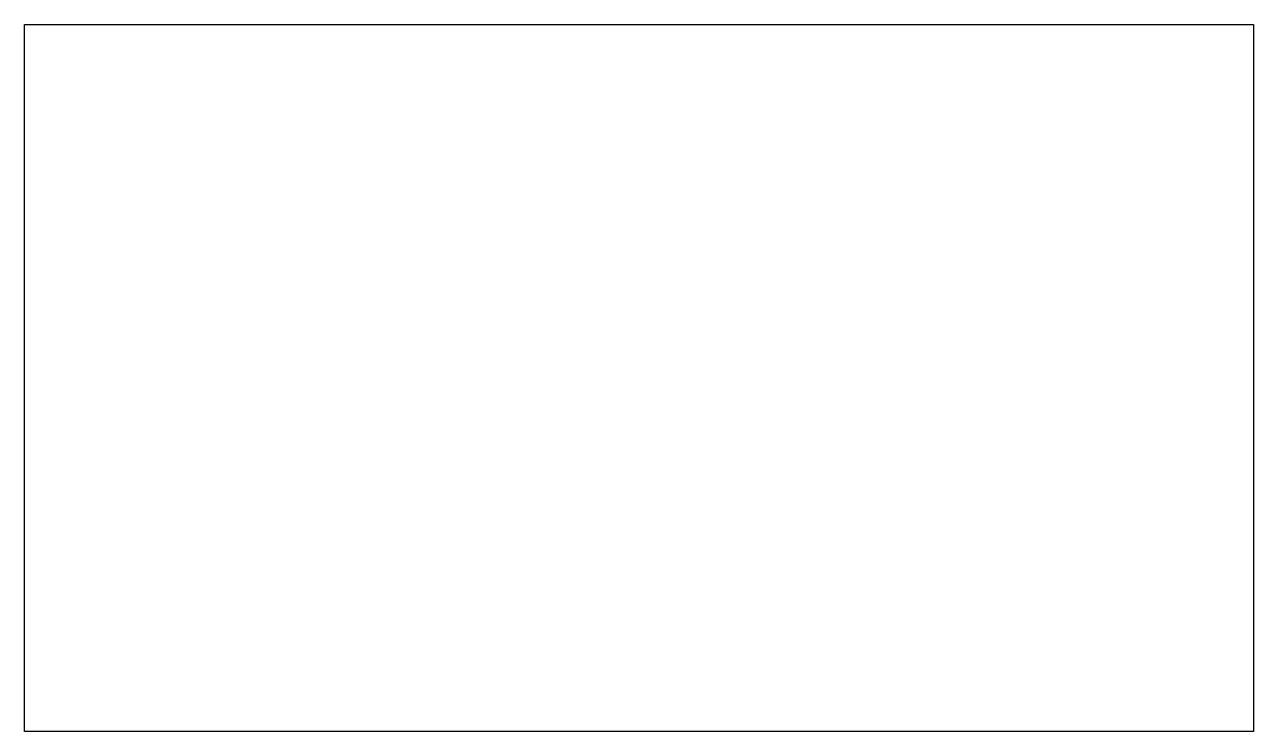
# Model space of a CAD drawing. Extents: x 102.3 to 157.2, y -104.6 to -73.
import ezdxf

# ---------------------------------------------------------------- set-up
doc = ezdxf.new("R2010")
doc.units = 0
doc.layers.add('BLACK', color=7, linetype='CONTINUOUS')

msp = doc.modelspace()

# ---------------------------------------------------------------- linework, layer by layer
at = {"layer": 'BLACK', "linetype": 'CONTINUOUS'}
for p, q in [((102.275, -73), (157.2, -73)), ((102.275, -104.6), (102.275, -73)), ((157.2, -73), (157.2, -104.6)), ((157.2, -104.6), (102.275, -104.6))]:
    msp.add_line(p, q, dxfattribs=at)

doc.saveas('drawing.dxf')
